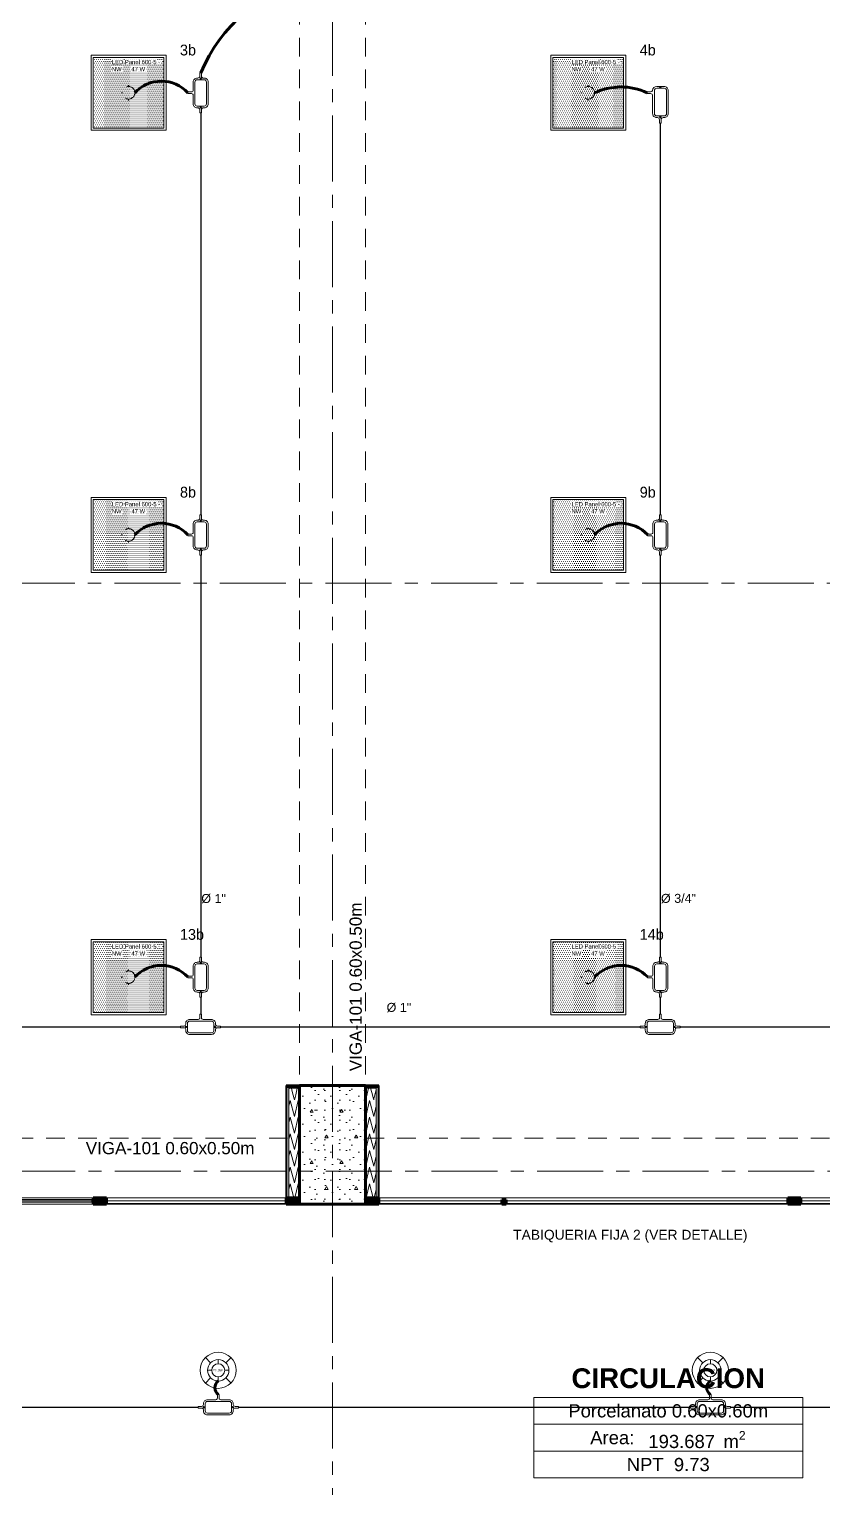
# Model space of a CAD drawing. Header units: inches. Extents: x -38 to 5698, y -33 to 92.
# Drawn here: x 213.02 to 219.04, y 27.55 to 38.6 of the extents above; entities that cross this region are included whole.
import ezdxf
from ezdxf.lldxf.tags import DXFTag

# ---------------------------------------------------------------- set-up
doc = ezdxf.new("R2010")
doc.units = ezdxf.units.IN
doc.header["$MEASUREMENT"] = 0
doc.set_wipeout_variables(frame=1)
for name, pattern in [('CONTINUA', [0]), ('DASHED', [0.75, 0.5, -0.25]), ('Hidden Line', [0.195611, 0.141111, -0.0545]), ('HIDDEN2', [0.1875, 0.125, -0.0625]), ('Punto & Raya', [0.65, 0.5, -0.075, 0, -0.075]), ('Wipeout_Contour', [1, 0, -1])]:
    doc.linetypes.add(name, pattern=pattern)
for name, color, linetype, lineweight in [('00_IE_Luminarias', 6, 'Continuous', 30), ('01 IE LUM LED EMP DN570B', 3, 'Continuous', 13), ('ALUMBRADO_CONDUIT', 30, 'CONDUIT1', 30), ('Bancas', 1, 'Continuous', 13), ('CABLEADO EXT.', 3, 'PVCSUBT', 30), ('Luminarias', 5, 'Continuous', 20), ('Simb_Alumbrado', 140, 'CONTINUA', 30)]:
    doc.layers.add(name, color=color, linetype=linetype, lineweight=lineweight)
for name, color, linetype in [('02 _ ARQ _ ALB _ Ejes Generales', 7, 'Continuous'), ('02 _ ARQ _ ALB _ Muros Interiores', 7, 'Continuous'), ('02 _ ARQ _ ZON _ Espacio.3D', 7, 'Continuous'), ('08 _ STR _ EXT _ 06 Columnas', 7, 'Continuous'), ('08 _ STR _ EXT _ 09 Vigas', 7, 'Continuous'), ('1TEXT', 8, 'Continuous'), ('Acabado - Muros', 7, 'Continuous'), ('Estructura - 04 MURO', 7, 'Continuous'), ('Marcador - Secciones', 251, 'Continuous'), ('Notas - Etiquetas', 251, 'Continuous')]:
    doc.layers.add(name, color=color, linetype=linetype)
doc.styles.add('Arial', font='arial.ttf')
doc.styles.add('Estilo_Generado_1', font='swisseb.ttf')
doc.styles.add('Estilo_Generado_4', font='swisse.ttf')
doc.styles.add('Estilo_Generado_7', font='swisse.ttf')
doc.styles.add('{18b73a54-fa43-428c-adcb-c1c7bbdf2c84}', font='Simplex.shx')
tags = doc.linetypes.add('CONDUIT', pattern='A,1.5,-0.210535,["con",{18b73a54-fa43-428c-adcb-c1c7bbdf2c84},S=0.2,R=0,X=0,Y=-0.065594],-0.702384', length=2.412919).pattern_tags.tags
tags[6] = DXFTag(74, 10)
tags = doc.linetypes.add('CONDUIT1', pattern='A,1,-0.19772,["con",{18b73a54-fa43-428c-adcb-c1c7bbdf2c84},S=0.2,R=0,X=0,Y=-0.065594],-0.593642', length=1.791362).pattern_tags.tags
tags[6] = DXFTag(74, 10)
tags = doc.linetypes.add('PVCSUBT', pattern='A,0.6,-0.3,0.6,-0.075691,["PVC",Standard,S=0.2,R=0,X=0,Y=-0.093724],-0.621005', length=2.196696).pattern_tags.tags
tags[10] = DXFTag(74, 10)

# ---------------------------------------------------------------- blocks, each defined once
blk = doc.blocks.new('*X133', base_point=(1608.118, 0))
at = {"layer": 'Estructura - 04 MURO', "color": 9, "linetype": 'Continuous', "lineweight": 5}
for p, q in [((1638.692, 30.5), (1638.693, 30.505)), ((1638.735, 30.547), (1638.748, 30.5)), ((1638.752, 30.5), (1638.768, 30.569))]:
    blk.add_line(p, q, dxfattribs=at)
blk = doc.blocks.new('*X134', base_point=(1608.118, 0))
at = {"layer": 'Estructura - 04 MURO', "color": 9, "linetype": 'Continuous', "lineweight": 5}
for p, q in [((1638.693, 30.505), (1638.711, 30.58)), ((1638.727, 30.58), (1638.735, 30.547)), ((1638.688, 30.5), (1638.688, 30.5))]:
    blk.add_line(p, q, dxfattribs=at)
blk = doc.blocks.new('*X135', base_point=(1608.118, 0))
at = {"layer": 'Estructura - 04 MURO', "color": 9, "linetype": 'Continuous', "lineweight": 5}
for p, q in [((1638.688, 30.5), (1638.69, 30.492)), ((1638.69, 30.492), (1638.692, 30.5)), ((1638.69, 30.366), (1638.718, 30.486)), ((1638.718, 30.486), (1638.75, 30.366)), ((1638.748, 30.5), (1638.75, 30.492)), ((1638.75, 30.492), (1638.752, 30.5)), ((1638.75, 30.366), (1638.768, 30.443)), ((1638.688, 30.374), (1638.69, 30.366)), ((1638.69, 30.24), (1638.718, 30.36)), ((1638.718, 30.36), (1638.75, 30.24)), ((1638.75, 30.24), (1638.768, 30.317)), ((1638.688, 30.248), (1638.69, 30.24)), ((1638.69, 30.114), (1638.718, 30.234)), ((1638.718, 30.234), (1638.75, 30.114)), ((1638.75, 30.114), (1638.768, 30.191)), ((1638.688, 30.122), (1638.69, 30.114)), ((1638.69, 29.988), (1638.718, 30.108)), ((1638.718, 30.108), (1638.75, 29.988)), ((1638.75, 29.988), (1638.768, 30.065)), ((1638.688, 29.996), (1638.69, 29.988)), ((1638.69, 29.862), (1638.718, 29.982)), ((1638.718, 29.982), (1638.75, 29.862)), ((1638.688, 29.87), (1638.69, 29.862)), ((1638.693, 29.75), (1638.718, 29.856)), ((1638.718, 29.856), (1638.746, 29.75)), ((1638.75, 29.862), (1638.768, 29.939)), ((1638.753, 29.75), (1638.768, 29.813))]:
    blk.add_line(p, q, dxfattribs=at)
blk = doc.blocks.new('*X136', base_point=(1608.118, 0))
at = {"layer": 'Estructura - 04 MURO', "color": 9, "linetype": 'Continuous', "lineweight": 5}
for p, q in [((1638.108, 30.569), (1638.11, 30.578)), ((1638.133, 30.555), (1638.148, 30.5)), ((1638.152, 30.5), (1638.159, 30.529))]:
    blk.add_line(p, q, dxfattribs=at)
blk = doc.blocks.new('*X137', base_point=(1608.118, 0))
at = {"layer": 'Estructura - 04 MURO', "color": 9, "linetype": 'Continuous', "lineweight": 5}
for p, q in [((1638.11, 30.578), (1638.111, 30.58)), ((1638.127, 30.58), (1638.133, 30.555)), ((1638.159, 30.529), (1638.171, 30.58)), ((1638.187, 30.58), (1638.188, 30.575))]:
    blk.add_line(p, q, dxfattribs=at)
blk = doc.blocks.new('*X138', base_point=(1608.118, 0))
at = {"layer": 'Estructura - 04 MURO', "color": 9, "linetype": 'Continuous', "lineweight": 5}
for p, q in [((1638.108, 30.443), (1638.118, 30.486)), ((1638.118, 30.486), (1638.15, 30.366)), ((1638.148, 30.5), (1638.15, 30.492)), ((1638.15, 30.492), (1638.152, 30.5)), ((1638.15, 30.366), (1638.178, 30.486)), ((1638.178, 30.486), (1638.188, 30.449)), ((1638.108, 30.317), (1638.118, 30.36)), ((1638.118, 30.36), (1638.15, 30.24)), ((1638.15, 30.24), (1638.178, 30.36)), ((1638.178, 30.36), (1638.188, 30.323)), ((1638.108, 30.191), (1638.118, 30.234)), ((1638.118, 30.234), (1638.15, 30.114)), ((1638.15, 30.114), (1638.178, 30.234)), ((1638.178, 30.234), (1638.188, 30.197)), ((1638.108, 30.065), (1638.118, 30.108)), ((1638.118, 30.108), (1638.15, 29.988)), ((1638.15, 29.988), (1638.178, 30.108)), ((1638.178, 30.108), (1638.188, 30.071)), ((1638.108, 29.939), (1638.118, 29.982)), ((1638.118, 29.982), (1638.15, 29.862)), ((1638.15, 29.862), (1638.178, 29.982)), ((1638.178, 29.982), (1638.188, 29.945)), ((1638.108, 29.813), (1638.118, 29.856)), ((1638.118, 29.856), (1638.146, 29.75)), ((1638.153, 29.75), (1638.178, 29.856)), ((1638.178, 29.856), (1638.188, 29.819))]:
    blk.add_line(p, q, dxfattribs=at)
blk = doc.blocks.new('LUMINARIA 2')
at = {"layer": '01 IE LUM LED EMP DN570B'}
for p, q in [((-0.094, 0.094), (-0.159, 0.158)), ((0.094, 0.094), (0.159, 0.158)), ((-0.094, -0.094), (-0.159, -0.158)), ((0.094, -0.094), (0.159, -0.158))]:
    blk.add_line(p, q, dxfattribs=at)
at = {"layer": '01 IE LUM LED EMP DN570B', "ltscale": 0.4}
for p, q in [((-0.081, 0), (-0.133, 0)), ((0, 0.081), (0, 0.133)), ((0.081, 0), (0.133, 0)), ((0, -0.081), (0, -0.133))]:
    blk.add_line(p, q, dxfattribs=at)
at = {"layer": '01 IE LUM LED EMP DN570B'}
for radius in [0.224, 0.133]:
    blk.add_circle((0, 0), radius, dxfattribs=at)
at = {"layer": '01 IE LUM LED EMP DN570B', "ltscale": 0.4}
blk.add_circle((0, 0), 0.0813, dxfattribs=at)
at = {"layer": '01 IE LUM LED EMP DN570B', "color": 8, "linetype": 'ByBlock', "lineweight": 80, "insert": (-0.065, 0.016), "char_height": 0.03, "width": 0.17858, "attachment_point": 1}
blk.add_mtext('{\\C3;22.5W}', dxfattribs=at)
blk = doc.blocks.new('*U270')
at = {"layer": 'Luminarias', "linetype": 'DASHED', "lineweight": 0, "ltscale": 0.05}
blk.add_lwpolyline([(0, -0.005), (0, 0.005)], dxfattribs=at)
blk = doc.blocks.new('*U271')
at = {"color": 0, "linetype": 'ByBlock', "lineweight": -2, "transparency": 16777216}
for p, rotation in [((-0.05, 0), 90), ((0, -0.05), 180), ((0.05, 0), 269.9999999999999)]:
    blk.add_blockref('*U270', p, dxfattribs=dict(at, rotation=rotation))
blk.add_blockref('*U270', (0, 0.05), dxfattribs=at)
blk = doc.blocks.new('PANEL LED 50W')
at = {"layer": 'Luminarias'}
h = blk.add_hatch(dxfattribs=at)
h.set_pattern_fill('DOTS', color=4, scale=0.009097)
h.set_pattern_definition([(0, (0, -2e-14), (0.0072206, 0.01444116), [0, -0.01444116])])
h.paths.add_polyline_path([(-0.257, -0.257), (0.257, -0.257), (0.257, 0.257), (-0.257, 0.257)])
h.paths.add_polyline_path([(-0.13, 0.097), (0.185, 0.097), (0.185, 0.247), (-0.13, 0.247)], flags=24)
at = {"layer": 'Luminarias', "color": 4, "lineweight": 0}
for points in [[(-0.273, 0.273), (0.273, 0.273), (0.273, -0.273), (-0.273, -0.273)], [(-0.257, -0.257), (0.257, -0.257), (0.257, 0.257), (-0.257, 0.257)]]:
    blk.add_lwpolyline(points, close=True, dxfattribs=at)
at = {"layer": 'Luminarias', "color": 4, "linetype": 'DASHED', "lineweight": 0, "ltscale": 0.01}
blk.add_circle((0, 0), 0.0455, dxfattribs=at)
at = {"color": 4}
blk.add_blockref('*U271', (0, 0), dxfattribs=at)
at = {"layer": 'Luminarias', "color": 4, "insert": (-0.122, 0.239), "char_height": 0.03093, "width": 0.38285, "attachment_point": 1}
blk.add_mtext('{\\Ftxt|c0;LED Panel 600-5 - NW      47 W}', dxfattribs=at)
blk = doc.blocks.new('lumin 47')
at = {"layer": 'ALUMBRADO_CONDUIT', "xscale": 1.041283452965173, "yscale": 1.041283452965173, "zscale": 1.041283452965173}
blk.add_blockref('PANEL LED 50W', (-76.251, 24.243), dxfattribs=at)
blk = doc.blocks.new('oval t')
at = {"layer": 'Simb_Alumbrado', "lineweight": 13}
blk.add_lwpolyline([(0.0141, 0.0102, -0.414214), (0.0041, 0.0202), (0.0041, 0.0416), (-0.0056, 0.0416), (-0.0056, 0.0202, -0.414214), (-0.0156, 0.0102), (-0.0659, 0.0102, 0.414214), (-0.0899, -0.0138), (-0.0899, -0.0183, -0.414214), (-0.1019, -0.0303), (-0.1213, -0.0303), (-0.1213, -0.04), (-0.1016, -0.04, -0.451917), (-0.0897, -0.0535, 0.451917), (-0.0659, -0.0805), (0.0659, -0.0805, 0.414214), (0.0899, -0.0566), (0.0899, -0.0512, -0.398753), (0.1019, -0.0401), (0.1213, -0.0401), (0.1213, -0.0304), (0.1019, -0.0304, -0.368669), (0.0899, -0.0176), (0.0899, -0.0138, 0.414214), (0.0659, 0.0102), (0.0141, 0.0102)], format="xyb", dxfattribs=at)
blk.add_lwpolyline([(-0.0659, 0), (0.0659, 0, -0.414214), (0.0797, -0.0138), (0.0797, -0.0566, -0.414214), (0.0659, -0.0703), (-0.0659, -0.0703, -0.414214), (-0.0797, -0.0566), (-0.0797, -0.0138, -0.414214)], format="xyb", close=True, dxfattribs=at)
for points in [[(-0.0911, -0.0352), (-0.0828, -0.0352)], [(-0.0869, -0.031), (-0.0869, -0.0394)], [(0.0837, -0.0352), (0.0921, -0.0352)], [(0.0879, -0.031), (0.0879, -0.0394)]]:
    blk.add_lwpolyline(points, dxfattribs=at)
for centre in [(-0.0869, -0.0352), (0.0879, -0.0352)]:
    blk.add_circle(centre, 0.00419, dxfattribs=at)
blk = doc.blocks.new('CAJA OVAL TIPO L')
at = {"layer": 'Simb_Alumbrado', "lineweight": 13}
blk.add_lwpolyline([(-0.0491, -0.079), (-0.0491, -0.0343, -0.380413), (-0.0258, -0.0088), (-0.0258, -0.0088, 0.341426), (-0.0164, 0.0033), (-0.0164, 0.0236), (-0.0063, 0.0236), (-0.0063, 0.0033, 0.414214), (0.0063, -0.0092), (0.1138, -0.0092, -0.414214), (0.1388, -0.0343), (0.1388, -0.0382, 0.414214), (0.1513, -0.0508), (0.1716, -0.0508), (0.1716, -0.0609), (0.1513, -0.0609, 0.414214), (0.1388, -0.0734), (0.1388, -0.079, -0.414214), (0.1138, -0.104), (-0.0241, -0.104, -0.414214), (-0.0491, -0.079, 0.414214)], format="xyb", dxfattribs=at)
for points in [[(-0.0483, -0.0558), (-0.0395, -0.0558)], [(-0.0439, -0.0514), (-0.0439, -0.0602)], [(0.1323, -0.0558), (0.1411, -0.0558)], [(0.1367, -0.0514), (0.1367, -0.0602)]]:
    blk.add_lwpolyline(points, dxfattribs=at)
blk.add_lwpolyline([(-0.0241, -0.0199), (0.1138, -0.0199, -0.414214), (0.1282, -0.0343), (0.1282, -0.079, -0.414214), (0.1138, -0.0934), (-0.0241, -0.0934, -0.414214), (-0.0384, -0.079), (-0.0384, -0.0343, -0.414214)], format="xyb", close=True, dxfattribs=at)
for centre in [(-0.0439, -0.0558), (0.1367, -0.0558)]:
    blk.add_circle(centre, 0.00438, dxfattribs=at)

msp = doc.modelspace()

# ---------------------------------------------------------------- hatches: boundary and pattern name
at = {"layer": '08 _ STR _ EXT _ 06 Columnas', "linetype": 'Continuous', "lineweight": 9}
h = msp.add_hatch(dxfattribs=at)
h.set_pattern_fill('HORMIGÓN_EN_MASA_0002', style=0, pattern_type=2)
h.set_pattern_definition([(0, (185.00002, 3e-09), (0, 0.3897114), [0.024375, -0.200625]), (0, (185.11252, 0.19486), (0, 0.3897114), [0.024375, -0.200625]), (60, (185.00002, 3e-09), (-0.3375, 0.1948557), [0.024375, -0.200625]), (60, (185.22502, 3e-09), (-0.3375, 0.1948557), [0.024375, -0.200625]), (120, (185.0244, 3e-09), (0.3375, 0.1948557), [0.024375, -0.200625]), (120, (185.2494, 3e-09), (0.3375, 0.1948557), [0.024375, -0.200625]), (0, (185.00002, 0.0375), (0, 0.075), [0, -0.075, 0, -0.1125]), (45, (185.03752, 0.0375), (-0.05303301, 0.05303301), [0, -0.05625, 0, -0.09375])])
h.paths.add_polyline_path([(215.07, 29.7), (215.57, 29.7), (215.57, 30.6), (215.07, 30.6)])
at = {"layer": 'Estructura - 04 MURO', "linetype": 'Continuous', "lineweight": 9}
for points in [[(214.97, 30.58), (214.99, 30.58), (214.97, 30.6)], [(214.99, 30.6), (214.97, 30.6), (214.99, 30.58)], [(214.99, 30.58), (215.07, 30.58), (215.07, 30.6), (214.99, 30.6)], [(215.65, 30.6), (215.57, 30.6), (215.57, 30.58), (215.65, 30.58)], [(215.65, 30.58), (215.67, 30.58), (215.67, 30.6)], [(215.65, 30.58), (215.67, 30.6), (215.65, 30.6)]]:
    msp.add_hatch(color=252, dxfattribs=at).paths.add_polyline_path(points)

# ---------------------------------------------------------------- linework, layer by layer
at = {"layer": '02 _ ARQ _ ALB _ Ejes Generales', "color": 251, "linetype": 'Punto & Raya', "lineweight": 13}
for p, q in [((215.32, 3.05), (215.32, 44.9)), ((240.57, 29.95), (189.845, 29.95))]:
    msp.add_line(p, q, dxfattribs=at)
at = {"layer": '02 _ ARQ _ ALB _ Muros Interiores', "color": 165, "linetype": 'Continuous', "lineweight": 15}
for p, q in [((212.008, 29.75), (213.508, 29.75)), ((212.018, 29.735), (213.498, 29.735)), ((212.008, 29.7), (213.508, 29.7)), ((212.018, 29.725), (213.498, 29.725)), ((213.498, 29.715), (212.018, 29.715))]:
    msp.add_line(p, q, dxfattribs=at)
at = {"layer": '02 _ ARQ _ ALB _ Muros Interiores', "color": 165, "linetype": 'Continuous', "lineweight": 25}
for p, q in [((213.498, 29.715), (213.498, 29.735)), ((213.498, 29.735), (213.508, 29.735)), ((213.508, 29.715), (213.498, 29.715))]:
    msp.add_line(p, q, dxfattribs=at)
at = {"layer": '02 _ ARQ _ ALB _ Muros Interiores', "color": 7, "linetype": 'Continuous', "lineweight": 80}
msp.add_line((213.508, 29.7), (213.508, 29.75), dxfattribs=at)
at = {"layer": '02 _ ARQ _ ZON _ Espacio.3D', "color": 252, "linetype": 'Continuous', "lineweight": 13}
for p, q in [((218.883, 28.237), (216.845, 28.237)), ((216.845, 28.237), (216.845, 27.626)), ((218.883, 27.626), (218.883, 28.237)), ((216.845, 28.033), (218.883, 28.033)), ((218.883, 27.83), (216.845, 27.83)), ((216.845, 27.626), (218.883, 27.626))]:
    msp.add_line(p, q, dxfattribs=at)
at = {"layer": '02 _ ARQ _ ZON _ Espacio.3D', "color": 254, "linetype": 'Continuous', "lineweight": 0, "flags": 128}
for points in [[(209.17, 29.75), (215.07, 29.75), (215.07, 30.2), (215.07, 30.6), (215.57, 30.6), (215.57, 29.75), (222.07, 29.75), (222.07, 30.6), (222.57, 30.6), (222.57, 29.75), (228.47, 29.75), (228.47, 30.2), (229.07, 30.2), (229.07, 31), (229.57, 31)], [(205.07, 17.4), (229.57, 17.4), (229.57, 16.25), (230.77, 16.25), (230.77, 15.537), (232.42, 15.537), (232.42, 15.15), (233.32, 15.15), (233.32, 17.1), (232.82, 17.1), (232.82, 19.05), (230.67, 19.05), (230.67, 20.35), (231.67, 20.35), (231.67, 22.25), (231.17, 22.25), (231.17, 22.7), (231.67, 22.7), (231.67, 24.4), (231.17, 24.4), (231.17, 24.85), (231.67, 24.85), (231.67, 29.7), (208.07, 29.7)]]:
    msp.add_lwpolyline(points, dxfattribs=at)
at = {"layer": '08 _ STR _ EXT _ 06 Columnas', "color": 7, "linetype": 'Continuous', "lineweight": 80, "flags": 128}
msp.add_lwpolyline([(215.07, 29.7), (215.57, 29.7), (215.57, 30.6), (215.07, 30.6)], close=True, dxfattribs=at)
at = {"layer": '08 _ STR _ EXT _ 09 Vigas', "color": 251, "linetype": 'Hidden Line', "lineweight": 13}
for p, q in [((215.07, 30.2), (215.07, 39.4)), ((215.57, 30.2), (215.57, 39.4)), ((208.57, 30.2), (215.07, 30.2)), ((215.57, 30.2), (222.07, 30.2))]:
    msp.add_line(p, q, dxfattribs=at)
at = {"layer": 'Acabado - Muros', "color": 7, "linetype": 'Continuous', "lineweight": 60}
for p, q in [((213.507, 29.75), (213.507, 29.7)), ((215.07, 29.75), (215.07, 29.7)), ((215.57, 29.75), (215.57, 29.7))]:
    msp.add_line(p, q, dxfattribs=at)
at = {"layer": 'ALUMBRADO_CONDUIT', "color": 30, "lineweight": 30, "ltscale": 0.4, "true_color": 0xf26722}
for p, q in [((214.321, 37.969), (214.321, 34.923)), ((217.804, 37.893), (217.804, 34.923)), ((214.321, 34.619), (214.321, 31.573)), ((217.804, 34.619), (217.804, 31.573)), ((214.321, 31.269), (214.321, 31.14)), ((214.321, 31.269), (214.321, 31.144)), ((217.804, 31.269), (217.804, 31.14)), ((217.804, 31.269), (217.804, 31.144)), ((210.988, 31.044), (214.168, 31.044)), ((214.472, 31.044), (217.651, 31.044)), ((217.955, 31.044), (221.134, 31.044)), ((210.955, 28.161), (214.303, 28.162)), ((214.607, 28.162), (218.031, 28.162)), ((218.336, 28.162), (221.76, 28.162))]:
    msp.add_line(p, q, dxfattribs=at)
at = {"layer": 'CABLEADO EXT.', "color": 3, "lineweight": 80}
for centre, radius, start, end in [((215.502, 37.764), 1.286, 106.1118, 156.6908), ((214.023, 37.935), 0.275, 42.972, 137.028), ((217.506, 37.69), 0.476, 65.3702, 114.8494), ((214.023, 34.585), 0.275, 42.972, 137.028), ((217.507, 34.585), 0.275, 42.972, 137.028), ((214.023, 31.235), 0.275, 42.972, 137.028), ((217.507, 31.235), 0.275, 42.972, 137.028), ((214.492, 28.31), 0.0641, 126.0183, 233.9817), ((218.22, 28.31), 0.0641, 126.0183, 233.9817)]:
    msp.add_arc(centre, radius, start, end, dxfattribs=at)
at = {"layer": 'Estructura - 04 MURO', "color": 143, "linetype": 'Continuous', "lineweight": 5}
for p, q in [((215.07, 30.58), (214.99, 30.58)), ((215.65, 30.58), (215.57, 30.58))]:
    msp.add_line(p, q, dxfattribs=at)
at = {"layer": 'Estructura - 04 MURO', "color": 7, "linetype": 'Continuous', "lineweight": 40, "flags": 128}
for points in [[(215.07, 30.6), (214.97, 30.6)], [(215.67, 30.6), (215.57, 30.6)]]:
    msp.add_lwpolyline(points, dxfattribs=at)
at = {"layer": 'Marcador - Secciones', "color": 251, "linetype": 'Punto & Raya', "lineweight": 13}
msp.add_line((189.667, 34.407), (240.94, 34.407), dxfattribs=at)

# ---------------------------------------------------------------- block references
for p in [(290.026, 13.879), (293.509, 13.879), (290.026, 10.529), (293.509, 10.529), (290.026, 7.178), (293.509, 7.178)]:
    msp.add_blockref('lumin 47', p)
at = {"layer": '01 IE LUM LED EMP DN570B', "xscale": 0.6105334384153049, "yscale": 0.6105334384153049, "zscale": 0.6105334384153049}
for p in [(214.454, 28.442), (218.183, 28.442)]:
    msp.add_blockref('LUMINARIA 2', p, dxfattribs=at)
at = {"layer": 'ALUMBRADO_CONDUIT', "linetype": 'CONDUIT', "lineweight": 30, "xscale": -1.253906979044094, "yscale": 1.253906979044094, "zscale": 1.253906979044094, "rotation": 90}
msp.add_blockref('CAJA OVAL TIPO L', (217.734, 38.108), dxfattribs=at)
at = {"layer": 'Bancas', "color": 252, "true_color": 0x939598, "xscale": -1.253906979044094, "yscale": 1.253906979044094, "zscale": 1.253906979044094, "rotation": 90}
for p in [(214.277, 38.121), (214.277, 34.771), (217.76, 34.771), (214.277, 31.421), (217.76, 31.421)]:
    msp.add_blockref('oval t', p, dxfattribs=at)
at = {"layer": 'Bancas', "color": 252, "true_color": 0x939598, "yscale": 1.253906979044094, "zscale": 1.253906979044094}
for p, xscale in [((214.32, 31.088), -1.253906979044094), ((217.803, 31.088), -1.253906979044094), ((214.455, 28.206), 1.253906979044094), ((218.184, 28.206), 1.253906979044094)]:
    msp.add_blockref('oval t', p, dxfattribs=dict(at, xscale=xscale))
at = {"layer": 'Estructura - 04 MURO', "color": 7, "lineweight": 80}
for name in ['*X136', '*X137', '*X134', '*X133']:
    msp.add_blockref(name, (185, 0), dxfattribs=at)

# ---------------------------------------------------------------- texts
at = {"layer": '00_IE_Luminarias', "color": 6, "linetype": 'HIDDEN2'}
for s, p in [('3b', (214.164, 38.405)), ('4b', (217.648, 38.405)), ('8b', (214.164, 35.055)), ('9b', (217.648, 35.055)), ('13b', (214.164, 31.704)), ('14b', (217.648, 31.704))]:
    msp.add_text(s, height=0.0817, dxfattribs=at).set_placement(p)
at = {"layer": '02 _ ARQ _ ZON _ Espacio.3D', "color": 252, "lineweight": 25, "attachment_point": 2}
for s, insert, char_height, style in [('\\A1;{\\pqc;\\pt0;\\fSwis721 Ex BT|b1|i0|c0|p34;CIRCULACION}', (217.864, 28.457), 0.15, 'Estilo_Generado_1'), ('\\A1;{\\pqc;\\pt0;\\fSwis721 Ex BT|b0|i0|c238|p34;Porcelanato 0.60x0.60m}', (217.864, 28.185), 0.1, 'Estilo_Generado_7'), ('\\A1;{\\pqc;\\pt0;\\fSwis721 Ex BT|b0|i0|c238|p34;Area: }', (217.44, 27.982), 0.1, 'Estilo_Generado_7'), ('\\A1;{\\pqc;\\pt0,0.3;\\fSwis721 Ex BT|b0|i0|c238|p34;193.687\\fSwis721 Ex BT|b0|i0|c238|p34;\\A1{\\H.66x;\\S^  ;}\\fSwis721 Ex BT|b0|i0|c238|p34; m\\fSwis721 Ex BT|b0|i0|c238|p34;\\A1{\\H.66x;\\S2^  ;}}', (218.082, 27.982), 0.1, 'Estilo_Generado_7'), ('\\A1;{\\pqc;\\pt0;\\fSwis721 Ex BT|b0|i0|c238|p34;NPT  9.73}', (217.864, 27.778), 0.1, 'Estilo_Generado_7')]:
    msp.add_mtext(s, dxfattribs=dict(at, insert=insert, char_height=char_height, style=style))
at = {"layer": '1TEXT', "color": 50, "linetype": 'Continuous', "style": 'Arial'}
for s, p in [('%%C 1"', (214.326, 31.983)), ('%%C 3/4"', (217.809, 31.984)), ('%%C 1"', (215.73, 31.158))]:
    msp.add_text(s, height=0.0679, rotation=0, dxfattribs=at).set_placement(p)
at = {"layer": 'Notas - Etiquetas', "color": 8, "linetype": 'Continuous', "lineweight": 13, "insert": (215.543, 30.708), "char_height": 0.0925, "attachment_point": 7, "rotation": 90, "style": 'Estilo_Generado_4'}
msp.add_mtext('\\A1;{\\pql;\\fSwis721 Ex BT|b0|i0|c0|p34;VIGA-101\\fSwis721 Ex BT|b0|i0|c0|p34; \\fSwis721 Ex BT|b0|i0|c0|p34;0.60\\fSwis721 Ex BT|b0|i0|c0|p34;x\\fSwis721 Ex BT|b0|i0|c0|p34;0.50\\fSwis721 Ex BT|b0|i0|c0|p34;m}', dxfattribs=at)
at = {"layer": 'Notas - Etiquetas', "color": 8, "linetype": 'Continuous', "lineweight": 13, "style": 'Estilo_Generado_4'}
for s, insert, char_height, attachment_point in [('\\A1;{\\pql;\\fSwis721 Ex BT|b0|i0|c0|p34;VIGA-101\\fSwis721 Ex BT|b0|i0|c0|p34; \\fSwis721 Ex BT|b0|i0|c0|p34;0.60\\fSwis721 Ex BT|b0|i0|c0|p34;x\\fSwis721 Ex BT|b0|i0|c0|p34;0.50\\fSwis721 Ex BT|b0|i0|c0|p34;m}', (213.45, 30.172), 0.0925, 1), ('\\A1;{\\pql;\\fSwis721 Ex BT|b0|i0|c0|p34;TABIQUERIA FIJA 2 (VER DETALLE)\\fSwis721 Ex BT|b0|i0|c0|p34; }', (216.689, 29.458), 0.075, 4)]:
    msp.add_mtext(s, dxfattribs=dict(at, insert=insert, char_height=char_height, attachment_point=attachment_point))

# ---------------------------------------------------------------- next in the draw order: wipeouts: each hides what was drawn before it
at = {"color": 254, "linetype": 'Wipeout_Contour', "lineweight": 0, "ltscale": 6550.706361}
msp.add_wipeout([(214.97, 29.7), (214.97, 29.75), (213.607, 29.75), (213.607, 29.7)], dxfattribs=at).dxf.layer = 'Acabado - Muros'
at = {"color": 254, "linetype": 'Wipeout_Contour', "lineweight": 0, "ltscale": 9845.3678}
msp.add_wipeout([(216.62, 29.733), (216.637, 29.733), (216.637, 29.7), (218.77, 29.7), (218.77, 29.75), (216.62, 29.75)], dxfattribs=at).dxf.layer = 'Acabado - Muros'
at = {"color": 254, "linetype": 'Wipeout_Contour', "lineweight": 0, "ltscale": 9861.129902}
msp.add_wipeout([(218.87, 29.75), (218.87, 29.7), (221.004, 29.7), (221.004, 29.733), (221.02, 29.733), (221.02, 29.75)], dxfattribs=at).dxf.layer = 'Acabado - Muros'

# ---------------------------------------------------------------- next in the draw order: linework, layer by layer
at = {"layer": 'Acabado - Muros', "color": 251, "linetype": 'Continuous', "lineweight": 13, "flags": 128}
for points in [[(213.607, 29.75), (214.97, 29.75)], [(218.87, 29.75), (221.97, 29.75)], [(213.607, 29.7), (214.97, 29.7)], [(218.87, 29.7), (221.004, 29.7)]]:
    msp.add_lwpolyline(points, dxfattribs=at)

# ---------------------------------------------------------------- next in the draw order: wipeouts: each hides what was drawn before it
at = {"color": 254, "linetype": 'Wipeout_Contour', "lineweight": 0, "ltscale": 9837.153252}
msp.add_wipeout([(215.67, 29.75), (215.67, 29.7), (216.604, 29.7), (216.604, 29.733), (216.62, 29.733), (216.62, 29.75)], dxfattribs=at).dxf.layer = 'Acabado - Muros'

# ---------------------------------------------------------------- next in the draw order: linework, layer by layer
at = {"layer": 'Acabado - Muros', "color": 251, "linetype": 'Continuous', "lineweight": 13, "flags": 128}
for points in [[(215.67, 29.75), (218.77, 29.75)], [(215.67, 29.7), (216.604, 29.7)], [(216.637, 29.7), (218.77, 29.7)]]:
    msp.add_lwpolyline(points, dxfattribs=at)

# ---------------------------------------------------------------- next in the draw order: wipeouts: each hides what was drawn before it
at = {"color": 254, "linetype": 'Wipeout_Contour', "lineweight": 0, "ltscale": 6550.705636}
msp.add_wipeout([(214.97, 29.705), (214.97, 29.725), (213.607, 29.725), (213.607, 29.705)], dxfattribs=at).dxf.layer = 'Acabado - Muros'
at = {"color": 254, "linetype": 'Wipeout_Contour', "lineweight": 0, "ltscale": 6573.294135}
msp.add_wipeout([(221.004, 29.705), (221.004, 29.725), (218.87, 29.725), (218.87, 29.705)], dxfattribs=at).dxf.layer = 'Acabado - Muros'

# ---------------------------------------------------------------- next in the draw order: hatches: boundary and pattern name
at = {"layer": 'Acabado - Muros', "linetype": 'Continuous', "lineweight": 0}
for points in [[(213.607, 29.7), (213.607, 29.75), (213.507, 29.75), (213.507, 29.7)], [(214.97, 29.7), (215.07, 29.7), (215.07, 29.75), (214.97, 29.75)]]:
    msp.add_hatch(color=254, dxfattribs=at).paths.add_polyline_path(points)
at = {"layer": 'Estructura - 04 MURO', "linetype": 'Continuous', "lineweight": 9}
msp.add_hatch(color=252, dxfattribs=at).paths.add_polyline_path([(214.97, 29.75), (214.99, 29.75), (214.99, 30.58), (214.97, 30.58)])

# ---------------------------------------------------------------- next in the draw order: linework, layer by layer
at = {"layer": 'Acabado - Muros', "color": 7, "linetype": 'Continuous', "lineweight": 60}
for p, q in [((213.607, 29.75), (213.507, 29.75)), ((213.607, 29.75), (213.607, 29.7)), ((214.97, 29.75), (214.97, 29.7)), ((215.07, 29.75), (214.97, 29.75)), ((218.87, 29.75), (218.87, 29.7)), ((213.607, 29.7), (213.507, 29.7)), ((215.07, 29.7), (214.97, 29.7))]:
    msp.add_line(p, q, dxfattribs=at)
at = {"layer": 'Acabado - Muros', "color": 7, "linetype": 'Continuous', "lineweight": 13, "flags": 128}
for points in [[(214.97, 29.705), (214.97, 29.725), (213.607, 29.725), (213.607, 29.705)], [(221.004, 29.705), (221.004, 29.725), (218.87, 29.725), (218.87, 29.705)]]:
    msp.add_lwpolyline(points, close=True, dxfattribs=at)
at = {"layer": 'Estructura - 04 MURO', "color": 7, "linetype": 'Continuous', "lineweight": 40}
msp.add_line((214.97, 30.6), (214.97, 29.75), dxfattribs=at)
at = {"layer": 'Estructura - 04 MURO', "color": 143, "linetype": 'Continuous', "lineweight": 5}
msp.add_line((214.99, 30.58), (214.99, 29.75), dxfattribs=at)
at = {"layer": 'Estructura - 04 MURO', "color": 7, "linetype": 'Continuous', "lineweight": 40, "flags": 128}
msp.add_lwpolyline([(214.97, 29.75), (214.99, 29.75)], dxfattribs=at)
at = {"layer": 'Estructura - 04 MURO', "color": 143, "linetype": 'Continuous', "lineweight": 5, "flags": 128}
msp.add_lwpolyline([(214.99, 29.75), (215.07, 29.75)], dxfattribs=at)

# ---------------------------------------------------------------- next in the draw order: block references
at = {"layer": 'Estructura - 04 MURO', "color": 7, "lineweight": 80}
msp.add_blockref('*X138', (185, 0), dxfattribs=at)

# ---------------------------------------------------------------- next in the draw order: wipeouts: each hides what was drawn before it
at = {"color": 254, "linetype": 'Wipeout_Contour', "lineweight": 0, "ltscale": 6564.361598}
msp.add_wipeout([(218.77, 29.705), (218.77, 29.725), (216.637, 29.725), (216.637, 29.705)], dxfattribs=at).dxf.layer = 'Acabado - Muros'

# ---------------------------------------------------------------- next in the draw order: hatches: boundary and pattern name
at = {"layer": 'Acabado - Muros', "linetype": 'Continuous', "lineweight": 0}
msp.add_hatch(color=254, dxfattribs=at).paths.add_polyline_path([(218.87, 29.75), (218.77, 29.75), (218.77, 29.7), (218.87, 29.7)])

# ---------------------------------------------------------------- next in the draw order: linework, layer by layer
at = {"layer": 'Acabado - Muros', "color": 7, "linetype": 'Continuous', "lineweight": 60}
for p, q in [((218.87, 29.75), (218.77, 29.75)), ((218.77, 29.75), (218.77, 29.7)), ((218.87, 29.7), (218.77, 29.7))]:
    msp.add_line(p, q, dxfattribs=at)
at = {"layer": 'Acabado - Muros', "color": 7, "linetype": 'Continuous', "lineweight": 13, "flags": 128}
msp.add_lwpolyline([(218.77, 29.705), (218.77, 29.725), (216.637, 29.725), (216.637, 29.705)], close=True, dxfattribs=at)

# ---------------------------------------------------------------- next in the draw order: wipeouts: each hides what was drawn before it
at = {"color": 254, "linetype": 'Wipeout_Contour', "lineweight": 0, "ltscale": 6558.096639}
msp.add_wipeout([(216.604, 29.705), (216.604, 29.725), (215.67, 29.725), (215.67, 29.705)], dxfattribs=at).dxf.layer = 'Acabado - Muros'

# ---------------------------------------------------------------- next in the draw order: hatches: boundary and pattern name
at = {"layer": 'Acabado - Muros', "linetype": 'Continuous', "lineweight": 0}
for points in [[(215.67, 29.7), (215.67, 29.75), (215.57, 29.75), (215.57, 29.7)], [(216.637, 29.733), (216.604, 29.733), (216.604, 29.7), (216.637, 29.7)]]:
    msp.add_hatch(color=254, dxfattribs=at).paths.add_polyline_path(points)
at = {"layer": 'Estructura - 04 MURO', "linetype": 'Continuous', "lineweight": 9}
msp.add_hatch(color=252, dxfattribs=at).paths.add_polyline_path([(215.65, 30.58), (215.65, 29.75), (215.67, 29.75), (215.67, 30.58)])

# ---------------------------------------------------------------- next in the draw order: linework, layer by layer
at = {"layer": '08 _ STR _ EXT _ 09 Vigas', "color": 251, "linetype": 'Hidden Line', "lineweight": 13}
msp.add_line((194.57, 29.7), (229.07, 29.7), dxfattribs=at)
at = {"layer": 'Acabado - Muros', "color": 7, "linetype": 'Continuous', "lineweight": 60}
for p, q in [((215.67, 29.75), (215.57, 29.75)), ((215.67, 29.75), (215.67, 29.7)), ((216.637, 29.733), (216.604, 29.733)), ((216.604, 29.733), (216.604, 29.7)), ((216.637, 29.733), (216.637, 29.7)), ((215.67, 29.7), (215.57, 29.7)), ((216.637, 29.7), (216.604, 29.7))]:
    msp.add_line(p, q, dxfattribs=at)
at = {"layer": 'Acabado - Muros', "color": 7, "linetype": 'Continuous', "lineweight": 13, "flags": 128}
msp.add_lwpolyline([(216.604, 29.705), (216.604, 29.725), (215.67, 29.725), (215.67, 29.705)], close=True, dxfattribs=at)
at = {"layer": 'Estructura - 04 MURO', "color": 143, "linetype": 'Continuous', "lineweight": 5}
msp.add_line((215.65, 29.75), (215.65, 30.58), dxfattribs=at)
at = {"layer": 'Estructura - 04 MURO', "color": 7, "linetype": 'Continuous', "lineweight": 40, "flags": 128}
for points in [[(215.67, 29.75), (215.67, 30.6)], [(215.67, 29.75), (215.65, 29.75)]]:
    msp.add_lwpolyline(points, dxfattribs=at)
at = {"layer": 'Estructura - 04 MURO', "color": 143, "linetype": 'Continuous', "lineweight": 5, "flags": 128}
msp.add_lwpolyline([(215.65, 29.75), (215.57, 29.75)], dxfattribs=at)

# ---------------------------------------------------------------- next in the draw order: block references
at = {"layer": 'Estructura - 04 MURO', "color": 7, "lineweight": 80}
msp.add_blockref('*X135', (185, 0), dxfattribs=at)

doc.saveas('drawing.dxf')
